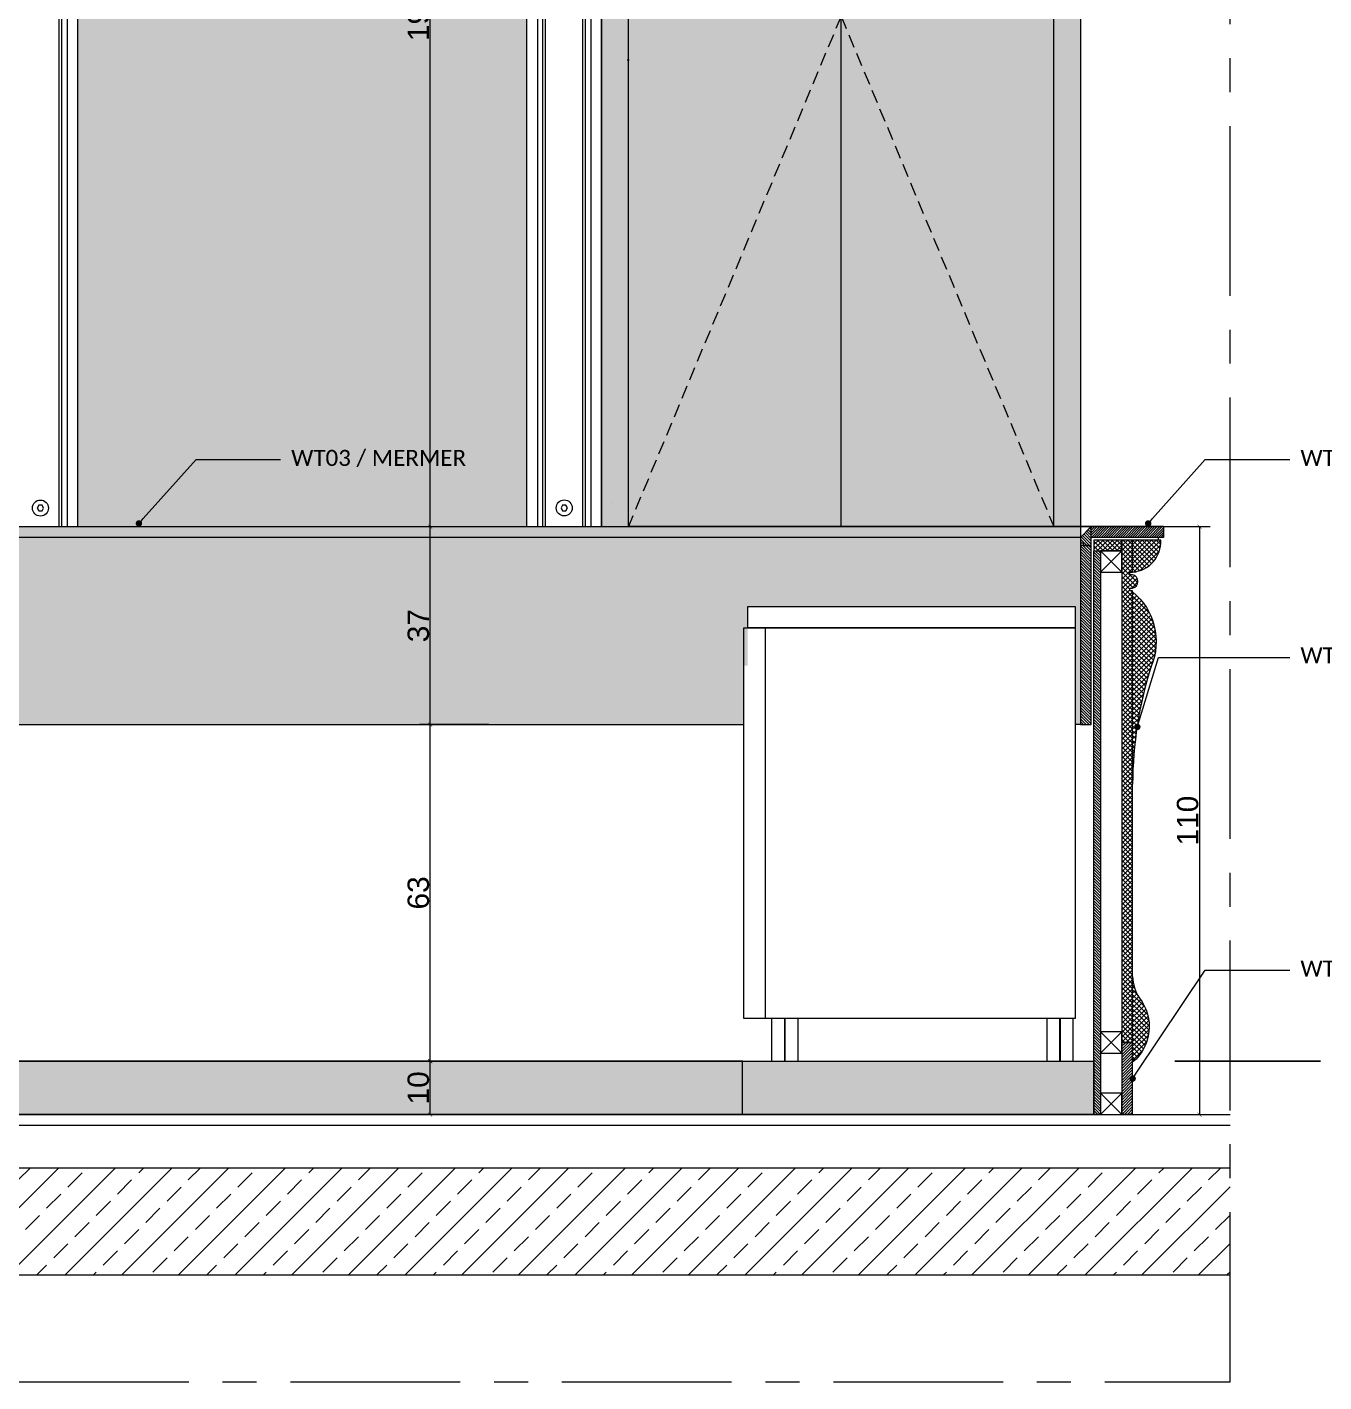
# Model space of a CAD drawing. Header units: millimetres. Extents: x 29001 to 40804, y -8833 to -5892.
# Drawn here: x 34184.8 to 34427.5, y -7170.2 to -6916.8 of the extents above; entities that cross this region are included whole.
import ezdxf
from ezdxf import colors
from ezdxf.entities.mleader import LeaderData, LeaderLine
from ezdxf.math import Vec2, Vec3

# ---------------------------------------------------------------- set-up
doc = ezdxf.new("R2010")
doc.units = ezdxf.units.MM
for name, pattern in [('( Dashed )', [0.75, 0.5, -0.25]), ('( Hidden )', [0.375, 0.25, -0.125]), ('CENTER', [50.8, 31.75, -6.35, 6.35, -6.35])]:
    doc.linetypes.add(name, pattern=pattern)
doc.layers.get('0').update_dxf_attribs({"lineweight": 0})
doc.layers.get('Defpoints').update_dxf_attribs({"lineweight": 0})
for name, color, linetype, lineweight in [('Auto-Mermer', 190, 'Continuous', 0), ('Auto-Metal', 71, 'Continuous', 0), ('wipeout', 254, 'Continuous', 0), ('xxx_Auto_Duvar_Alcipan', 50, 'Continuous', 0), ('xxx_Auto_Duvar_Duvar Gorunus 01', 253, 'Continuous', 0), ('xxx_Auto_Duvar_Duvar Plan Kesit', 7, 'Continuous', 0), ('xxx_Auto_Kaplama_Ahşap', 34, 'Continuous', 0), ('xxx_Auto_Kaplama_Ahşap Tarama', 16, 'Continuous', 0), ('xxx_Auto_Kaplama_Aluminyum', 133, 'Continuous', 0), ('xxx_Auto_Kaplama_Mermer', 23, 'Continuous', 0), ('xxx_Auto_Kaplama_Mermer Tarama', 45, 'Continuous', 0), ('xxx_Auto_Konstruksiyon_Metal', 141, 'Continuous', 0), ('xxx_Auto_Mobilya_Metal', 132, 'Continuous', 0), ('xxx_Auto_Olcu_Ic', 33, 'Continuous', 0), ('xxx_Auto_Tasiyici_KolonTarama', 253, 'Continuous', 0), ('xxx_Auto_Tefris_Mutfak', 251, 'Continuous', 0), ('xxx_Auto_Yardimci_Aks', 30, 'CENTER', 0), ('xxx_Auto_Yardimci_Kot', 21, 'Continuous', 0), ('xxx_Auto_Yardimci_Yazi', 7, 'Continuous', 0)]:
    doc.layers.add(name, color=color, linetype=linetype, lineweight=lineweight)
doc.layers.add('xxx_Auto_Duvar_Duvar Tarama', color=7, linetype='Continuous', lineweight=0, true_color=0x787878)
doc.styles.add('AUTOBAN', font='')
doc.styles.add('narrow', font='ARIALN.TTF', dxfattribs={"height": 4})
doc.styles.get('AUTOBAN').set_extended_font_data('Helvetica Normal Tr')
doc.dimstyles.new('AUTO_DIM_1-20', dxfattribs={"dimtxt": 4, "dimasz": 0.75, "dimexe": 2, "dimexo": 10, "dimgap": 0.2, "dimtad": 1, "dimdec": 0, "dimrnd": 0.5, "dimdsep": 46, "dimtxsty": 'AUTOBAN', "dimblk": 'ARCHTICK', "dimcen": 2, "dimclrd": 256, "dimclre": 256, "dimclrt": 256, "dimadec": 0, "dimazin": 0, "dimtfac": 1, "dimtdec": 0, "dimtix": 1, "dimtofl": 0, "dimtmove": 1, "dimatfit": 3, "dimfxl": 1, "dimtolj": 1, "dimtzin": 0, "dimlwd": -1, "dimlwe": -1, "dimarcsym": 0})
pattern_1 = [(315, (25337.2369, -15456.0402), (0.449012806, 0.449012806), []), (45, (25337.2369, -15456.0402), (-0.449012806, 0.449012806), [])]

# ---------------------------------------------------------------- blocks, each defined once
blk = doc.blocks.new('5x5')
at = {"layer": 'xxx_Auto_Kaplama_Aluminyum'}
for p, q in [((5, 5), (0, 0)), ((5, 0), (0, 5))]:
    blk.add_line(p, q, dxfattribs=at)
blk.add_lwpolyline([(5, 0), (0, 0), (0, 5), (5, 5)], close=True, dxfattribs=at)
blk = doc.blocks.new('_Dot')
at = {"color": 0, "linetype": 'ByBlock', "lineweight": -2}
blk.add_line((-0.5, 0), (-1, 0), dxfattribs=at)
at = {"color": 0, "linetype": 'ByBlock', "const_width": 0.5}
blk.add_lwpolyline([(-0.25, 0, 1), (0.25, 0, 1)], format="xyb", close=True, dxfattribs=at)
blk = doc.blocks.new('havşabaş')
at = {"linetype": 'Continuous'}
blk.add_wipeout([(0, 1.5), (-0.09, 1.5), (-0.19, 1.49), (-0.28, 1.47), (-0.37, 1.45), (-0.46, 1.43), (-0.55, 1.39), (-0.64, 1.36), (-0.72, 1.31), (-0.8, 1.27), (-0.88, 1.21), (-0.96, 1.16), (-1.03, 1.09), (-1.09, 1.03), (-1.16, 0.96), (-1.21, 0.88), (-1.27, 0.8), (-1.31, 0.72), (-1.36, 0.64), (-1.39, 0.55), (-1.43, 0.46), (-1.45, 0.37), (-1.47, 0.28), (-1.49, 0.19), (-1.5, 0.09), (-1.5, 0), (-1.5, -0.09), (-1.49, -0.19), (-1.47, -0.28), (-1.45, -0.37), (-1.43, -0.46), (-1.39, -0.55), (-1.36, -0.64), (-1.31, -0.72), (-1.27, -0.8), (-1.21, -0.88), (-1.16, -0.96), (-1.09, -1.03), (-1.03, -1.09), (-0.96, -1.16), (-0.88, -1.21), (-0.8, -1.27), (-0.72, -1.31), (-0.64, -1.36), (-0.55, -1.39), (-0.46, -1.43), (-0.37, -1.45), (-0.28, -1.47), (-0.19, -1.49), (-0.09, -1.5), (0, -1.5), (0.09, -1.5), (0.19, -1.49), (0.28, -1.47), (0.37, -1.45), (0.46, -1.43), (0.55, -1.39), (0.64, -1.36), (0.72, -1.31), (0.8, -1.27), (0.88, -1.21), (0.96, -1.16), (1.03, -1.09), (1.09, -1.03), (1.16, -0.96), (1.21, -0.88), (1.27, -0.8), (1.31, -0.72), (1.36, -0.64), (1.39, -0.55), (1.43, -0.46), (1.45, -0.37), (1.47, -0.28), (1.49, -0.19), (1.5, -0.09), (1.5, 0), (1.5, 0.09), (1.49, 0.19), (1.47, 0.28), (1.45, 0.37), (1.43, 0.46), (1.39, 0.55), (1.36, 0.64), (1.31, 0.72), (1.27, 0.8), (1.21, 0.88), (1.16, 0.96), (1.09, 1.03), (1.03, 1.09), (0.96, 1.16), (0.88, 1.21), (0.8, 1.27), (0.72, 1.31), (0.64, 1.36), (0.55, 1.39), (0.46, 1.43), (0.37, 1.45), (0.28, 1.47), (0.19, 1.49), (0.09, 1.5)], dxfattribs=at).dxf.layer = 'wipeout'
at = {"layer": 'xxx_Auto_Konstruksiyon_Metal', "linetype": 'Continuous'}
blk.add_lwpolyline([(-0.3, 0.52), (-0.6, 0), (-0.3, -0.52), (0.3, -0.52), (0.6, 0), (0.3, 0.52)], close=True, dxfattribs=at)
blk.add_circle((0, 0), 1.5, dxfattribs=at)
blk = doc.blocks.new('_ArchTick')
at = {"color": 0, "linetype": 'ByBlock', "const_width": 0.15}
blk.add_lwpolyline([(-0.5, -0.5), (0.5, 0.5)], dxfattribs=at)
blk = doc.blocks.new('*D221')
at = {"layer": 'Defpoints', "color": 0, "transparency": 16777216}
for p in [(34260.25, -7110.23), (34268.58, -7110.23, 0.02), (34268.58, -7120.23, 0.02)]:
    blk.add_point(p, dxfattribs=at)
at = {"layer": 'xxx_Auto_Olcu_Ic', "transparency": 16777216}
for p, q in [((34258.58, -7110.23), (34258.25, -7110.23)), ((34260.25, -7120.23), (34260.25, -7110.23)), ((34258.58, -7120.23), (34258.25, -7120.23))]:
    blk.add_line(p, q, dxfattribs=at)
at = {"layer": 'xxx_Auto_Olcu_Ic', "transparency": 16777216, "xscale": 0.75, "yscale": 0.75, "zscale": 0.75}
for p, rotation in [((34260.25, -7110.23), 90), ((34260.25, -7120.23), 270)]:
    blk.add_blockref('_ArchTick', p, dxfattribs=dict(at, rotation=rotation))
at = {"layer": 'xxx_Auto_Olcu_Ic', "transparency": 16777216, "insert": (34258.05, -7115.23), "char_height": 4, "attachment_point": 5, "rotation": 90, "style": 'AUTOBAN'}
blk.add_mtext('\\A1;10', dxfattribs=at)
blk = doc.blocks.new('*D222')
at = {"layer": 'Defpoints', "color": 0, "transparency": 16777216}
for p in [(34260.25, -7047.27), (34281.2, -7047.27, 0.02), (34268.58, -7110.23, 0.02)]:
    blk.add_point(p, dxfattribs=at)
at = {"layer": 'xxx_Auto_Olcu_Ic', "transparency": 16777216}
for p, q in [((34271.2, -7047.27), (34258.25, -7047.27)), ((34260.25, -7110.23), (34260.25, -7047.27)), ((34258.58, -7110.23), (34258.25, -7110.23))]:
    blk.add_line(p, q, dxfattribs=at)
at = {"layer": 'xxx_Auto_Olcu_Ic', "transparency": 16777216, "xscale": 0.75, "yscale": 0.75, "zscale": 0.75}
for p, rotation in [((34260.25, -7047.27), 90), ((34260.25, -7110.23), 270)]:
    blk.add_blockref('_ArchTick', p, dxfattribs=dict(at, rotation=rotation))
at = {"layer": 'xxx_Auto_Olcu_Ic', "transparency": 16777216, "insert": (34258.05, -7078.75), "char_height": 4, "attachment_point": 5, "rotation": 90, "style": 'AUTOBAN'}
blk.add_mtext('\\A1;63', dxfattribs=at)
blk = doc.blocks.new('*D223')
at = {"layer": 'Defpoints', "color": 0, "transparency": 16777216}
for p in [(34251.67, -7010.23, -2.63), (34260.25, -7010.23), (34281.2, -7047.27, 0.02)]:
    blk.add_point(p, dxfattribs=at)
at = {"layer": 'xxx_Auto_Olcu_Ic', "transparency": 16777216}
for p, q in [((34260.25, -7047.27), (34260.25, -7010.23)), ((34261.67, -7010.23), (34262.25, -7010.23)), ((34271.2, -7047.27), (34258.25, -7047.27))]:
    blk.add_line(p, q, dxfattribs=at)
at = {"layer": 'xxx_Auto_Olcu_Ic', "transparency": 16777216, "xscale": 0.75, "yscale": 0.75, "zscale": 0.75}
for p, rotation in [((34260.25, -7010.23), 90), ((34260.25, -7047.27), 270)]:
    blk.add_blockref('_ArchTick', p, dxfattribs=dict(at, rotation=rotation))
at = {"layer": 'xxx_Auto_Olcu_Ic', "transparency": 16777216, "insert": (34258.05, -7028.75), "char_height": 4, "attachment_point": 5, "rotation": 90, "style": 'AUTOBAN'}
blk.add_mtext('\\A1;37', dxfattribs=at)
blk = doc.blocks.new('*D224')
at = {"layer": 'Defpoints', "color": 0, "transparency": 16777216}
for p in [(34245.1, -6819.23, 10.66), (34260.25, -6819.23), (34251.67, -7010.23, -2.63)]:
    blk.add_point(p, dxfattribs=at)
at = {"layer": 'xxx_Auto_Olcu_Ic', "transparency": 16777216}
for p, q in [((34255.1, -6819.23), (34262.25, -6819.23)), ((34260.25, -7010.23), (34260.25, -6819.23)), ((34261.67, -7010.23), (34262.25, -7010.23))]:
    blk.add_line(p, q, dxfattribs=at)
at = {"layer": 'xxx_Auto_Olcu_Ic', "transparency": 16777216, "xscale": 0.75, "yscale": 0.75, "zscale": 0.75}
for p, rotation in [((34260.25, -6819.23), 90), ((34260.25, -7010.23), 270)]:
    blk.add_blockref('_ArchTick', p, dxfattribs=dict(at, rotation=rotation))
at = {"layer": 'xxx_Auto_Olcu_Ic', "transparency": 16777216, "insert": (34258.05, -6914.73), "char_height": 4, "attachment_point": 5, "rotation": 90, "style": 'AUTOBAN'}
blk.add_mtext('\\A1;191', dxfattribs=at)
blk = doc.blocks.new('*D230')
at = {"layer": 'Defpoints', "color": 0, "transparency": 16777216}
for p in [(34370.68, -7010.23, 0.02), (34370.68, -7120.23, 0.02), (34404.22, -7120.23)]:
    blk.add_point(p, dxfattribs=at)
at = {"layer": 'xxx_Auto_Olcu_Ic', "transparency": 16777216}
for p, q in [((34380.68, -7010.23), (34406.22, -7010.23)), ((34404.22, -7010.23), (34404.22, -7120.23)), ((34380.68, -7120.23), (34406.22, -7120.23))]:
    blk.add_line(p, q, dxfattribs=at)
at = {"layer": 'xxx_Auto_Olcu_Ic', "transparency": 16777216, "xscale": 0.75, "yscale": 0.75, "zscale": 0.75}
for p, rotation in [((34404.22, -7010.23), 90), ((34404.22, -7120.23), 270)]:
    blk.add_blockref('_ArchTick', p, dxfattribs=dict(at, rotation=rotation))
at = {"layer": 'xxx_Auto_Olcu_Ic', "transparency": 16777216, "insert": (34402.02, -7065.23), "char_height": 4, "attachment_point": 5, "rotation": 90, "style": 'AUTOBAN'}
blk.add_mtext('\\A1;110', dxfattribs=at)

msp = doc.modelspace()

# ---------------------------------------------------------------- hatches: boundary and pattern name
at = {"true_color": 0x454a45}
h = msp.add_hatch(color=69, dxfattribs=at)
h.dxf.hatch_style = 1
h.set_gradient(color1=(110, 111, 109), color2=(64, 69, 69), tint=1, name='INVCYLINDER')
h.paths.add_polyline_path([(34194.32, -6819.23), (34278.34, -6819.23), (34278.34, -7010.23), (34194.32, -7010.23)])
at = {"true_color": 0x7e837c}
h = msp.add_hatch(color=8, dxfattribs=at)
h.dxf.hatch_style = 1
h.paths.add_polyline_path([(33857.77, -7120.23), (34384.47, -7120.23), (34384.47, -7110.28), (33857.77, -7110.23)])
at = {"layer": 'xxx_Auto_Duvar_Duvar Tarama'}
h = msp.add_hatch(dxfattribs=at)
h.set_pattern_fill('ANSI31', color=256, scale=3)
h.set_pattern_definition([(315, (33441.65896, -6857.60613), (0.26516504, 0.26516504), [])])
h.paths.add_polyline_path([(34385.72, -7014.73), (34385.72, -7120.23), (34384.47, -7120.23), (34384.47, -7014.73)])
at = {"layer": 'xxx_Auto_Kaplama_Ahşap Tarama', "linetype": 'Continuous'}
h = msp.add_hatch(dxfattribs=at)
h.set_pattern_fill('ANSI37', color=256, scale=0.2, angle=-90)
h.set_pattern_definition([(315, (25383.41866, -15456.0402), (0.449012806, 0.449012806), []), (45, (25383.41866, -15456.0402), (-0.449012806, 0.449012806), [])])
h.paths.add_polyline_path([(34389.72, -7012.73), (34384.47, -7012.73), (34384.47, -7014.73), (34389.72, -7014.73)])
h = msp.add_hatch(dxfattribs=at)
h.set_pattern_fill('ANSI37', color=256, scale=5, angle=-90)
h.set_pattern_definition([(225, (33382.76026, -6857.60613), (0.44194174, -0.44194174), []), (315, (33382.76026, -6857.60613), (0.44194174, 0.44194174), [])])
edge = h.paths.add_edge_path()
edge.add_line((34389.72, -7106.73), (34391.72, -7106.73))
edge.add_line((34391.72, -7106.73), (34391.72, -7022.23))
edge.add_line((34391.72, -7022.23), (34391.22, -7022.23))
edge.add_line((34391.22, -7022.23), (34391.22, -7021.73))
edge.add_line((34391.22, -7021.73), (34391.72, -7021.73))
edge.add_arc((34391.44, -7020.48), 1.28, 282.6805, 437.3196)
edge.add_line((34391.72, -7019.23), (34391.22, -7019.23))
edge.add_line((34391.22, -7019.23), (34391.22, -7018.73))
edge.add_line((34391.22, -7018.73), (34391.72, -7018.73))
edge.add_arc((34391.24, -7013), 5.76, 274.7601, 362.6153)
edge.add_line((34397, -7012.73), (34389.72, -7012.73))
edge.add_line((34389.72, -7012.73), (34389.72, -7106.73))
h = msp.add_hatch(dxfattribs=at)
h.set_pattern_fill('ANSI37', color=256, scale=0.2, angle=-90)
h.set_pattern_definition(pattern_1)
edge = h.paths.add_edge_path()
edge.add_line((34391.72, -7058.42), (34391.72, -7022.42))
edge.add_arc((34384.06, -7031.73), 12.05, -22.9312, 50.5417, ccw=False)
edge.add_arc((34465.31, -7058.66), 73.59, 162.4111, 179.8144)
h = msp.add_hatch(dxfattribs=at)
h.set_pattern_fill('ANSI37', color=256, scale=0.2, angle=-90)
h.set_pattern_definition(pattern_1)
edge = h.paths.add_edge_path()
edge.add_arc((34399.59, -7094.15), 7.87, 181.6851, 212.8377)
edge.add_arc((34386.11, -7103.77), 8.7, -49.8484, 37.9157, ccw=False)
edge.add_line((34391.72, -7110.42), (34391.72, -7094.39))
at = {"layer": 'xxx_Auto_Kaplama_Mermer Tarama', "linetype": 'Continuous'}
h = msp.add_hatch(dxfattribs=at)
h.set_pattern_fill('DOTS', color=256)
h.set_pattern_definition([(0, (6160.4266, -14730.5363), (0.79375, 1.5875), [0, -1.5875])])
h.paths.add_polyline_path([(34381.97, -7010.23), (33857.77, -7010.23), (33857.77, -7012.23), (34381.97, -7012.23)])
at = {"layer": 'xxx_Auto_Kaplama_Mermer Tarama'}
h = msp.add_hatch(dxfattribs=at)
h.set_pattern_fill('ANSI31', color=256, scale=3)
h.set_pattern_definition([(315, (33452.20828, -6857.60613), (0.26516504, 0.26516504), [])])
h.paths.add_polyline_path([(34382.47, -7013.73), (34383.97, -7013.73), (34383.97, -7010.23), (34381.97, -7012.23), (34381.97, -7013.23), (34382.47, -7013.23)])
h = msp.add_hatch(dxfattribs=at)
h.set_pattern_fill('ANSI31', color=256, scale=0.1)
h.set_pattern_definition([(45, (25383.41866, -15456.0402), (-0.224506403, 0.224506403), [])])
h.paths.add_polyline_path([(34397.47, -7012.23), (34383.97, -7012.23), (34383.97, -7010.23), (34397.47, -7010.23)])
h = msp.add_hatch(dxfattribs=at)
h.set_pattern_fill('SWAMP', color=256, scale=3)
h.set_pattern_definition([(0, (-73414.6532, -30215.5773), (1.5, 2.59807621), [0.375, -2.625]), (90, (-73414.4657, -30215.5773), (-1.5, 2.59807621), [0.1875, -5.00865242]), (90, (-73414.4188, -30215.5773), (-1.5, 2.59807621), [0.15, -5.04615242]), (90, (-73414.5126, -30215.5773), (-1.5, 2.59807621), [0.15, -5.04615242]), (60, (-73414.372, -30215.5773), (-1.5, 2.59807621), [0.12, -2.88]), (120, (-73414.5594, -30215.5773), (-3, 1e-09), [0.12, -2.88])])
h.paths.add_polyline_path([(34381.97, -7013.73), (34381.97, -7012.23), (33857.77, -7012.23), (33857.77, -7047.23), (34318.98, -7047.27), (34318.98, -7036.23), (34319.7, -7036.23), (34319.7, -7025.16), (34380.97, -7025.16), (34380.97, -7036.23), (34380.97, -7047.23), (34381.97, -7047.23)])
h = msp.add_hatch(dxfattribs=at)
h.set_pattern_fill('ANSI31', color=256, scale=3)
h.set_pattern_definition([(315, (33440.86977, -6857.60613), (0.26516504, 0.26516504), [])])
h.paths.add_polyline_path([(34383.97, -7013.73), (34381.97, -7013.73), (34381.97, -7047.23), (34383.97, -7047.23)])
h = msp.add_hatch(dxfattribs=at)
h.set_pattern_fill('ANSI31', color=256, scale=3)
h.set_pattern_definition([(45, (-35444.9913, -33011.20955), (-0.265165043, 0.265165043), [])])
h.paths.add_polyline_path([(34389.72, -7120.23), (34391.72, -7120.23), (34391.72, -7106.73), (34389.72, -7106.73)])
at = {"layer": 'xxx_Auto_Tasiyici_KolonTarama'}
h = msp.add_hatch(dxfattribs=at)
h.set_pattern_fill('ANSI33', color=256, scale=30)
h.set_pattern_definition([(45, (-16214.105, -30976.103), (-5.3033009, 5.3033009), []), (45, (-16208.802, -30976.103), (-5.3033009, 5.3033009), [3.75, -1.875])])
h.paths.add_polyline_path([(34409.95, -7150.23), (34409.95, -7130.23), (33776.91, -7130.23), (33776.91, -7150.23)])

# ---------------------------------------------------------------- linework, layer by layer
msp.add_line((34397.47, -7010.23, 0.02), (34297.47, -7010.23, 0.02))
at = {"layer": 'Auto-Mermer'}
msp.add_line((34294.34, -7005.73, -45.56), (34294.34, -7005.73, -45.56), dxfattribs=at)
at = {"layer": 'xxx_Auto_Duvar_Alcipan', "elevation": 0.02}
msp.add_lwpolyline([(34385.72, -7014.73), (34385.72, -7120.23), (34384.47, -7120.23), (34384.47, -7014.73)], close=True, dxfattribs=at)
at = {"layer": 'xxx_Auto_Duvar_Duvar Gorunus 01', "linetype": 'Continuous'}
msp.add_line((34292.34, -6819.23, 80.79), (34292.34, -7010.23, -2.72), dxfattribs=at)
for points, elevation in [([(34297.35, -7010.23), (34297.35, -6819.23)], 0.02), ([(34337.15, -7010.23), (34337.15, -6819.23)], 34.08), ([(34376.97, -7010.23), (34376.97, -6819.23)], 0.02), ([(33857.77, -7010.23), (34381.97, -7010.23)], -2.63)]:
    msp.add_lwpolyline(points, dxfattribs=dict(at, elevation=elevation))
at = {"layer": 'xxx_Auto_Duvar_Duvar Gorunus 01', "linetype": '( Hidden )', "ltscale": 10, "elevation": 0.02}
for points in [[(34297.35, -6819.23), (34337.15, -6914.73), (34297.35, -7010.23)], [(34376.97, -6819.23), (34337.15, -6914.73), (34376.97, -7010.23)]]:
    msp.add_lwpolyline(points, dxfattribs=at)
at = {"layer": 'xxx_Auto_Duvar_Duvar Gorunus 01', "color": 8, "true_color": 0x828282, "elevation": 0.02}
for points in [[(34318.98, -7010.23), (34382.59, -7010.23)], [(34380.97, -7012.23), (34318.98, -7012.23)]]:
    msp.add_lwpolyline(points, dxfattribs=at)
at = {"layer": 'xxx_Auto_Duvar_Duvar Plan Kesit'}
for points in [[(34409.95, -7130.23), (33776.91, -7130.23)], [(33776.91, -7150.23), (34409.95, -7150.23)]]:
    msp.add_lwpolyline(points, dxfattribs=at)
at = {"layer": 'xxx_Auto_Kaplama_Ahşap'}
for p, q in [((34191.32, -7010.23, -8.77), (34191.32, -6816.23, -4.62)), ((34281.34, -7010.23, -52.11), (34281.34, -6816.23, -47.95)), ((34289.34, -7010.23, -46.51), (34289.34, -6816.23, -146.68)), ((34194.32, -7010.23, -8.19), (34194.32, -6819.15, -0.69)), ((34278.34, -7010.23, -51.57), (34278.34, -6819.23, -44.26)), ((34292.34, -7010.23, -3.05), (34292.34, -6819.23, 82.44))]:
    msp.add_line(p, q, dxfattribs=at)
for points, elevation in [([(34381.97, -6805.23), (34381.97, -7010.23)], 0.02), ([(34190.82, -7010.23), (34190.81, -6815.73)], -9.6), ([(34192.32, -6817.23), (34192.32, -7010.23)], -9.6), ([(34280.34, -6817.23), (34280.34, -7010.23)], -52.95), ([(34281.84, -7010.23), (34281.84, -6815.73)], -52.95), ([(34288.84, -7010.23), (34288.84, -6815.73)], -45.56), ([(34290.34, -6817.23), (34290.34, -7010.23)], -45.56), ([(34391.72, -7018.73), (34391.72, -7012.73)], 0.02)]:
    msp.add_lwpolyline(points, dxfattribs=dict(at, elevation=elevation))
at = {"layer": 'xxx_Auto_Kaplama_Ahşap', "elevation": 0.02}
msp.add_lwpolyline([(34389.72, -7012.73), (34384.47, -7012.73), (34384.47, -7014.73), (34389.72, -7014.73)], close=True, dxfattribs=at)
for points in [[(34389.72, -7106.73), (34391.72, -7106.73), (34391.72, -7022.23), (34391.22, -7022.23), (34391.22, -7021.73), (34391.72, -7021.73, 0.799999), (34391.72, -7019.23), (34391.22, -7019.23), (34391.22, -7018.73), (34391.72, -7018.73, 0.403291), (34397, -7012.73), (34389.72, -7012.73)], [(34391.72, -7094.39, 0.136772), (34392.98, -7098.42, -0.40283), (34391.72, -7110.42)]]:
    msp.add_lwpolyline(points, format="xyb", close=True, dxfattribs=at)
msp.add_lwpolyline([(34391.72, -7058.42), (34391.72, -7022.42, -0.33204), (34395.16, -7036.42, 0.076082), (34391.72, -7058.42)], format="xyb", dxfattribs=at)
at = {"layer": 'xxx_Auto_Kaplama_Aluminyum', "elevation": 0.02}
for points in [[(34319.7, -7025.16), (34380.97, -7025.16), (34380.97, -7029.16), (34319.7, -7029.16)], [(34380.97, -7102.23), (34318.98, -7102.23), (34318.98, -7029.16), (34380.97, -7029.16)], [(34318.98, -7029.16), (34322.92, -7029.16), (34322.92, -7102.23), (34318.98, -7102.23)], [(34324.15, -7110.23), (34326.62, -7110.23), (34326.62, -7102.23), (34324.15, -7102.23)], [(34326.64, -7110.23), (34329.11, -7110.23), (34329.11, -7102.23), (34326.64, -7102.23)], [(34375.64, -7110.23), (34378.12, -7110.23), (34378.12, -7102.23), (34375.64, -7102.23)], [(34378.13, -7110.23), (34380.61, -7110.23), (34380.61, -7102.23), (34378.13, -7102.23)]]:
    msp.add_lwpolyline(points, close=True, dxfattribs=at)
at = {"layer": 'xxx_Auto_Kaplama_Mermer'}
for p, q in [((34381.97, -7047.23, 0.02), (34380.97, -7047.23, 0.02)), ((34282.06, -7120.23, 0.02), (33776.91, -7120.23, 0.02))]:
    msp.add_line(p, q, dxfattribs=at)
for points, elevation in [([(33857.77, -7010.23), (34381.97, -7010.23), (34381.97, -7012.23), (33857.77, -7012.23)], 0), ([(34382.47, -7013.73), (34383.97, -7013.73), (34383.97, -7010.23), (34381.97, -7012.23), (34381.97, -7013.23), (34382.47, -7013.23)], 0.02), ([(34397.47, -7012.23), (34383.97, -7012.23), (34383.97, -7010.23), (34397.47, -7010.23)], 0.02), ([(34383.97, -7013.73), (34381.97, -7013.73), (34381.97, -7047.23), (34383.97, -7047.23)], 0.02), ([(34389.72, -7120.23), (34391.72, -7120.23), (34391.72, -7106.73), (34389.72, -7106.73)], 0.02), ([(33857.77, -7120.23), (34318.73, -7120.23), (34318.73, -7110.23), (33857.77, -7110.23)], 0.02)]:
    msp.add_lwpolyline(points, close=True, dxfattribs=dict(at, elevation=elevation))
at = {"layer": 'xxx_Auto_Kaplama_Mermer', "elevation": 0.02}
for points in [[(34381.97, -7010.23), (34381.97, -7015.4)], [(34318.98, -7012.23), (33857.77, -7012.23), (33857.77, -7047.23), (34318.98, -7047.27), (34318.98, -7036.23)], [(34396.5, -7012.23), (34396.5, -7012.73)], [(33857.77, -7110.23), (34384.47, -7110.23), (34384.47, -7120.23), (33896.97, -7120.23)], [(33776.91, -7122.23), (34409.95, -7122.23)], [(34282.06, -7120.23), (34409.95, -7120.23)]]:
    msp.add_lwpolyline(points, dxfattribs=at)
at = {"layer": 'xxx_Auto_Mobilya_Metal'}
msp.add_line((34297.47, -6922.93, 0.02), (34297.12, -6922.93, 0.02), dxfattribs=at)
at = {"layer": 'xxx_Auto_Tefris_Mutfak', "elevation": 0.02}
for points in [[(34384.47, -7120.23), (34385.47, -7120.23)], [(34391.72, -7120.23), (34389.72, -7120.23)]]:
    msp.add_lwpolyline(points, dxfattribs=at)
at = {"layer": 'xxx_Auto_Yardimci_Kot', "linetype": '( Dashed )', "ltscale": 10, "const_width": 0.3, "elevation": 0.02}
msp.add_lwpolyline([(34399.61, -7110.22), (34426.9, -7110.22)], dxfattribs=at)

# ---------------------------------------------------------------- block references
at = {"linetype": 'Continuous'}
for p in [(34187.31, -7006.75, 47.66), (34285.34, -7006.73, 2.39)]:
    msp.add_blockref('havşabaş', p, dxfattribs=at)
at = {"layer": 'Auto-Metal', "xscale": -0.8, "yscale": 0.8, "zscale": 0.8}
for p in [(34389.72, -7018.73, 0.02), (34389.72, -7108.73, 0.02), (34389.72, -7120.23, 0.02)]:
    msp.add_blockref('5x5', p, dxfattribs=at)

# ---------------------------------------------------------------- dimensions: what is measured, and where the dimension line sits
at = {"layer": 'xxx_Auto_Olcu_Ic'}
for base, p1, p2, picture, middle in [((34260.25, -6819.23), (34251.67, -7010.23, -2.63), (34245.1, -6819.23, 10.66), '*D224', (34258.05, -6914.73)), ((34260.25, -7010.23), (34281.2, -7047.27, 0.02), (34251.67, -7010.23, -2.63), '*D223', (34258.05, -7028.75)), ((34404.22, -7120.23), (34370.68, -7010.23, 0.02), (34370.68, -7120.23, 0.02), '*D230', (34402.02, -7065.23)), ((34260.25, -7047.27), (34268.58, -7110.23, 0.02), (34281.2, -7047.27, 0.02), '*D222', (34258.05, -7078.75)), ((34260.25, -7110.23), (34268.58, -7120.23, 0.02), (34268.58, -7110.23, 0.02), '*D221', (34258.05, -7115.23))]:
    dim = msp.add_linear_dim(base=base, p1=p1, p2=p2, angle=90, dimstyle='AUTO_DIM_1-20', dxfattribs=at)
    dim.commit()
    dim.dimension.update_dxf_attribs({"geometry": picture, "text_midpoint": middle})

# ---------------------------------------------------------------- leaders
at = {"layer": 'xxx_Auto_Yardimci_Yazi'}
ml = msp.add_multileader_mtext('Standard', dxfattribs=at)
ml.set_content('{\\fCalibri Light|b0|i0|c162|p34;WT03 / MERMER}', color=256, style='narrow')
ml.set_leader_properties(color=256, linetype='ByLayer', lineweight=-1)
ml.set_arrow_properties(name='DOT')
ml.build(insert=Vec2(0, 0))
ml.multileader.update_dxf_attribs({"dogleg_length": 49.61, "arrow_head_size": 1.2})
ctx = ml.context
ctx.base_point, ctx.char_height, ctx.arrow_head_size, ctx.plane_origin = Vec3(34421.12, -6997.68, 2.78), 3, 1.2, Vec3(34075.1, -6871.99, 2.78)
notes = []
notes.append((ctx, [(0, (1, 1, 0), (34405.32, -6997.68, 2.78), (1, 0), 15.8, [(0, [(34394.63, -7009.63, 2.78)], 0, [])])]))
ctx.mtext.insert, ctx.mtext.width, ctx.mtext.defined_height, ctx.mtext.flow_direction = Vec3(34423.12, -6995.87, 2.78), 186.3768, 39.78, 5
ml = msp.add_multileader_mtext('Standard', dxfattribs=at)
ml.set_content('{\\fCalibri Light|b0|i0|c162|p34;WT12 / Ahşap kaplama}', color=256, style='narrow')
ml.set_leader_properties(color=256, linetype='ByLayer', lineweight=-1)
ml.set_arrow_properties(name='DOT')
ml.build(insert=Vec2(0, 0))
ml.multileader.update_dxf_attribs({"dogleg_length": 49.61, "arrow_head_size": 1.2})
ctx = ml.context
ctx.base_point, ctx.char_height, ctx.arrow_head_size, ctx.plane_origin = Vec3(34421.12, -7034.73, 0.02), 3, 1.2, Vec3(34038.62, -6936.5, 0.02)
notes.append((ctx, [(0, (1, 1, 0), (34396.57, -7034.73, 0.02), (1, 0), 24.55, [(0, [(34392.6, -7047.69, 0.02)], 0, [])])]))
ctx.mtext.insert, ctx.mtext.width, ctx.mtext.defined_height, ctx.mtext.flow_direction = Vec3(34423.12, -7032.81, 0.02), 186.3768, 39.78, 5
ml = msp.add_multileader_mtext('Standard', dxfattribs=at)
ml.set_content('{\\fCalibri Light|b0|i0|c162|p34;WT03 / MERMER}', color=256, style='narrow')
ml.set_leader_properties(color=256, linetype='ByLayer', lineweight=-1)
ml.set_arrow_properties(name='DOT')
ml.build(insert=Vec2(0, 0))
ml.multileader.update_dxf_attribs({"dogleg_length": 49.61, "arrow_head_size": 1.2})
ctx = ml.context
ctx.base_point, ctx.char_height, ctx.arrow_head_size, ctx.plane_origin = Vec3(34421.12, -7093.23, 2.78), 3, 1.2, Vec3(34075.1, -6967.54, 2.78)
notes.append((ctx, [(0, (1, 1, 0), (34405.32, -7093.23, 2.78), (1, 0), 15.8, [(0, [(34391.72, -7113.48, 2.78)], 0, [])])]))
ctx.mtext.insert, ctx.mtext.width, ctx.mtext.defined_height, ctx.mtext.flow_direction = Vec3(34423.12, -7091.42, 2.78), 186.3768, 39.78, 5
for ctx, leaders in notes:
    for number, flags, end, landing, length, lines in leaders:
        leader = LeaderData()
        leader.index, (leader.has_last_leader_line, leader.has_dogleg_vector, leader.attachment_direction) = number, flags
        leader.last_leader_point, leader.dogleg_vector, leader.dogleg_length = Vec3(end), Vec3(landing), length
        for number, points, colour, breaks in lines:
            line = LeaderLine()
            line.index, line.vertices, line.color, line.breaks = number, Vec3.list(points), colors.encode_raw_color(colour), breaks
            leader.lines.append(line)
        ctx.leaders.append(leader)

# ---------------------------------------------------------------- next in the draw order: hatches: boundary and pattern name
at = {"true_color": 0xb8b8b8}
h = msp.add_hatch(dxfattribs=at)
h.set_pattern_fill('DOTS', color=9)
h.set_pattern_definition([(0, (-36587.6498, 39013.4077), (0.79375, 1.5875), [0, -1.5875])])
h.paths.add_polyline_path([(34292.34, -6819.23), (34381.97, -6819.23), (34381.97, -7010.23), (34292.34, -7010.23)])
h.paths.add_polyline_path([(33857.77, -6819.23), (33888.26, -6819.23), (33888.26, -7010.23), (33857.77, -7010.23)])
h.paths.add_polyline_path([(33797.65, -7108.72), (33857.77, -7108.72), (33857.77, -6819.23), (33797.65, -6819.23)])

# ---------------------------------------------------------------- next in the draw order: linework, layer by layer
at = {"layer": 'xxx_Auto_Yardimci_Aks'}
msp.add_lwpolyline([(33776.91, -7170.23), (34409.95, -7170.23), (34409.95, -6663.31), (33776.91, -6663.31)], close=True, dxfattribs=at)

# ---------------------------------------------------------------- next in the draw order: leaders
at = {"layer": 'xxx_Auto_Yardimci_Yazi'}
ml = msp.add_multileader_mtext('Standard', dxfattribs=at)
ml.set_content('{\\fCalibri Light|b0|i0|c162|p34;WT03 / MERMER}', color=256, style='narrow')
ml.set_leader_properties(color=256, linetype='ByLayer', lineweight=-1)
ml.set_arrow_properties(name='DOT')
ml.build(insert=Vec2(0, 0))
ml.multileader.update_dxf_attribs({"dogleg_length": 49.61, "arrow_head_size": 1.2})
ctx = ml.context
ctx.base_point, ctx.char_height, ctx.arrow_head_size, ctx.plane_origin = Vec3(34232.23, -6997.68, 0.13), 3, 1.2, Vec3(33886.21, -6871.99, 0.13)
notes = []
notes.append((ctx, [(0, (1, 1, 0), (34216.43, -6997.68, 0.13), (1, 0), 15.8, [(0, [(34205.74, -7009.63, 0.13)], 0, [])])]))
ctx.mtext.insert, ctx.mtext.width, ctx.mtext.defined_height, ctx.mtext.flow_direction = Vec3(34234.23, -6995.87, 0.13), 186.3768, 39.78, 5
for ctx, leaders in notes:
    for number, flags, end, landing, length, lines in leaders:
        leader = LeaderData()
        leader.index, (leader.has_last_leader_line, leader.has_dogleg_vector, leader.attachment_direction) = number, flags
        leader.last_leader_point, leader.dogleg_vector, leader.dogleg_length = Vec3(end), Vec3(landing), length
        for number, points, colour, breaks in lines:
            line = LeaderLine()
            line.index, line.vertices, line.color, line.breaks = number, Vec3.list(points), colors.encode_raw_color(colour), breaks
            leader.lines.append(line)
        ctx.leaders.append(leader)

doc.saveas('drawing.dxf')
